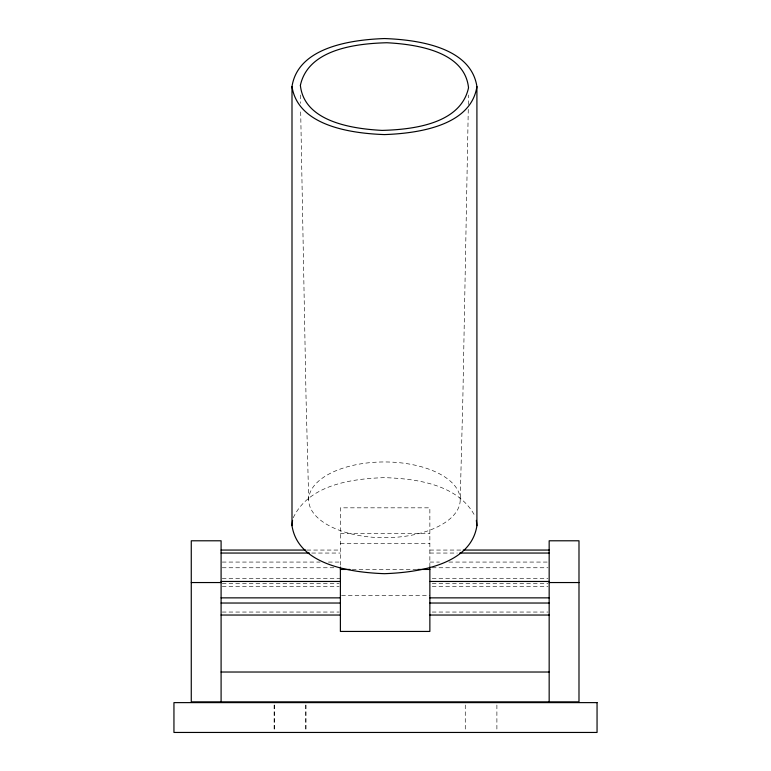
<?xml version="1.0" encoding="UTF-8"?>
<svg xmlns="http://www.w3.org/2000/svg" width="771" height="771" viewBox="0 0 771 771"><rect width="100%" height="100%" fill="white"/><g stroke="black" fill="none" stroke-linecap="round" stroke-linejoin="round"><path stroke-width="0.58" stroke-dasharray="3.85 2.89" d="M468.267 109.395L462.889 396.516L460.21 499.83A75.751 37.875 0 0 1 346.574 532.636A75.751 37.875 0 0 1 346.574 467.033A75.751 37.875 0 0 1 460.21 499.83M468.325 104.586L468.45 94.978M293.259 517.765C308.834 484.66 351.74 478.724 384.45 477.644C416.947 478.685 458.61 484.535 475.196 516.464M340.387 533.657L429.861 533.657M340.387 543.622L429.861 543.622M306.983 550.06L340.387 550.06M429.861 550.06L462.07 550.06M311.754 553.048L340.387 553.048M429.861 553.048L457.299 553.048M222.279 562.069L320.11 562.069M328.456 562.069L340.387 562.069M429.861 562.069L439.412 562.069M448.953 562.069L547.969 562.069M222.279 567.755L336.811 567.755M432.252 567.755L547.969 567.755M352.318 569.451L416.745 569.451M222.279 578.472L340.387 578.472M432.252 578.472L547.969 578.472M222.279 583.637L339.192 583.637M432.252 583.637L547.969 583.637M222.279 586.625L339.192 586.625M432.252 586.625L547.969 586.625M341.582 595.646L429.861 595.646M222.279 612.049L339.192 612.049M432.252 612.049L547.969 612.049M308.699 499.83L306.01 396.516L300.642 109.395M300.459 94.978L300.565 103.391M496.89 705.012L496.89 730.06M465.27 705.012L465.27 730.06M429.861 567.061L429.861 507.829L340.387 507.829L340.387 567.061M306.01 705.012L306.01 730.06M305.73 705.012L305.73 730.06M274.389 705.012L274.389 730.06M274.11 705.012L274.11 730.06"/><path stroke-width="1.16" d="M291.997 86.564C298.03 46.838 352.039 39.707 384.45 38.55C416.87 39.707 470.879 46.838 476.912 86.564L476.912 525.668C470.879 565.394 416.87 572.525 384.45 573.682C352.039 572.525 298.03 565.394 291.997 525.668L291.997 86.564C298.03 126.299 352.039 133.431 384.45 134.588C416.87 133.431 470.879 126.299 476.912 86.564M291.997 525.668L292.556 520.386M221.094 550.06L305.788 550.06M463.265 550.06L549.164 550.06M221.094 553.048L309.373 553.048M459.689 553.048L549.164 553.048M340.387 569.451L349.938 569.451M417.93 569.451L429.861 569.451M221.094 581.459L340.387 581.459M429.861 581.459L549.164 581.459M191.266 582.548L221.094 582.548M549.164 582.548L578.992 582.548M221.094 597.862L340.387 597.862M429.861 597.862L549.164 597.862M221.094 603.028L340.387 603.028M429.861 603.028L549.164 603.028M221.094 615.036L340.387 615.036M429.861 615.036L549.164 615.036M221.094 672.023L549.164 672.023M476.353 520.386L476.912 525.668M549.164 701.851L549.164 540.789L578.992 540.789L578.992 701.851L191.266 701.851L191.266 540.789L221.094 540.789L221.094 701.851M429.861 567.061L429.861 631.439L340.387 631.439L340.387 567.042M300.382 85.359C304.217 121.934 352.723 128.834 382.04 130.395C412.62 129.595 460.721 124.044 468.527 87.769C464.691 51.194 416.186 44.304 386.859 42.742C356.289 43.542 308.188 49.093 300.382 85.359M597.053 702.622L173.947 702.622L173.947 732.45L597.053 732.45L597.053 702.622"/></g></svg>
